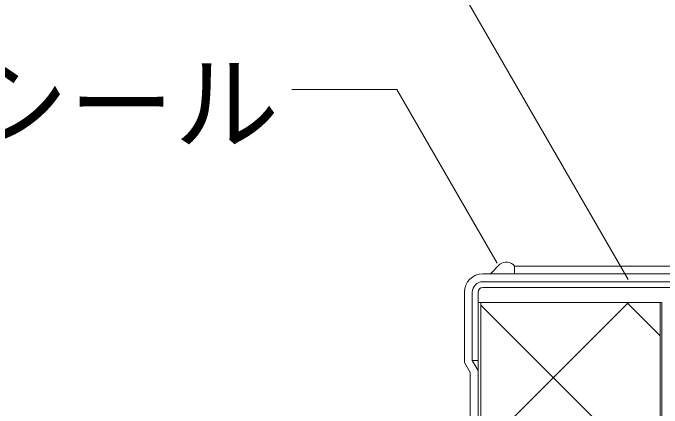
# Model space of a CAD drawing. Units: millimetres, scale not verified. Extents: x -675 to 675, y -471 to 460.
# Drawn here: x 149.1 to 272.7, y 54.4 to 129.7 of the extents above; entities that cross this region are included whole.
import ezdxf
from ezdxf.enums import TextEntityAlignment as Align

# ---------------------------------------------------------------- set-up
doc = ezdxf.new("R2010")
doc.units = ezdxf.units.MM
doc.header["$LTSCALE"] = 5
for name, color, linetype, lineweight in [('1-3_断熱材', 7, 'Continuous', 9), ('1-4_リベットルーフ', 7, 'Continuous', 9), ('1-5_ＦＬ鋼板・ディスク', 7, 'Continuous', 9), ('E-0', 7, 'Continuous', 9)]:
    doc.layers.add(name, color=color, linetype=linetype, lineweight=lineweight)
doc.styles.add('ＭＳ ゴシック', font='')
doc.styles.get('ＭＳ ゴシック').set_extended_font_data('MS Gothic')

msp = doc.modelspace()

# ---------------------------------------------------------------- linework, layer by layer
at = {"layer": '1-3_断熱材'}
for p, q in [((272.659, 74.52), (237.659, 74.52)), ((237.659, -58.873), (237.659, 74.52)), ((238.159, 46.402), (266.277, 74.52)), ((238.159, -53.899), (238.159, 74.52)), ((265.977, 74.52), (272.309, 68.188)), ((272.309, -53.899), (272.309, 74.52)), ((238.159, 74.054), (272.309, 39.904))]:
    msp.add_line(p, q, dxfattribs=at)
msp.add_lwpolyline([(237.659, -53.899), (272.659, -53.899), (272.659, 74.52)], dxfattribs=at)
at = {"layer": '1-4_リベットルーフ'}
for p, q in [((241.833, 81.815), (240, 79.982)), ((283.347, 81.482), (244.617, 81.482)), ((244.617, 81.482), (244.617, 79.982)), ((238.559, 79.982), (282.945, 79.982)), ((282.945, 78.482), (238.559, 78.482)), ((236.159, 11.434), (236.159, 61.175)), ((237.659, 11.033), (237.659, 61.577))]:
    msp.add_line(p, q, dxfattribs=at)
for points in [[(235.059, 76.482), (235.059, 63.08), (236.159, 61.175)], [(236.559, 76.482), (236.559, 63.482), (237.659, 61.577)]]:
    msp.add_lwpolyline(points, dxfattribs=at)
for centre, radius, start, end in [((243.055, 80.232), 2, 38.68219, 127.68501), ((238.559, 76.482), 3.5, 90, 180), ((238.559, 76.482), 2, 90, 180)]:
    msp.add_arc(centre, radius, start, end, dxfattribs=at)
at = {"layer": '1-5_ＦＬ鋼板・ディスク'}
for p, q in [((238.559, 78.482), (316.671, 78.482)), ((238.559, 77.382), (289.975, 77.382)), ((236.559, 76.482), (236.559, 63.482)), ((237.659, 76.482), (237.659, 63.482)), ((236.559, 63.482), (237.659, 63.482))]:
    msp.add_line(p, q, dxfattribs=at)
for radius in [2, 0.9]:
    msp.add_arc((238.559, 76.482), radius, 90, 180, dxfattribs=at)
at = {"layer": 'E-0'}
for points in [[(266.206, 78.936), (203.638, 187.306), (183.431, 187.306)], [(241.316, 82.047), (222.227, 115.11), (202.227, 115.11)]]:
    msp.add_lwpolyline(points, dxfattribs=at)

# ---------------------------------------------------------------- texts
at = {"layer": 'E-0', "style": 'ＭＳ ゴシック'}
msp.add_text('ＦＬシール', height=14.66, dxfattribs=at).set_placement((99.814, 100.713), align=Align.BOTTOM_LEFT)

doc.saveas('drawing.dxf')
